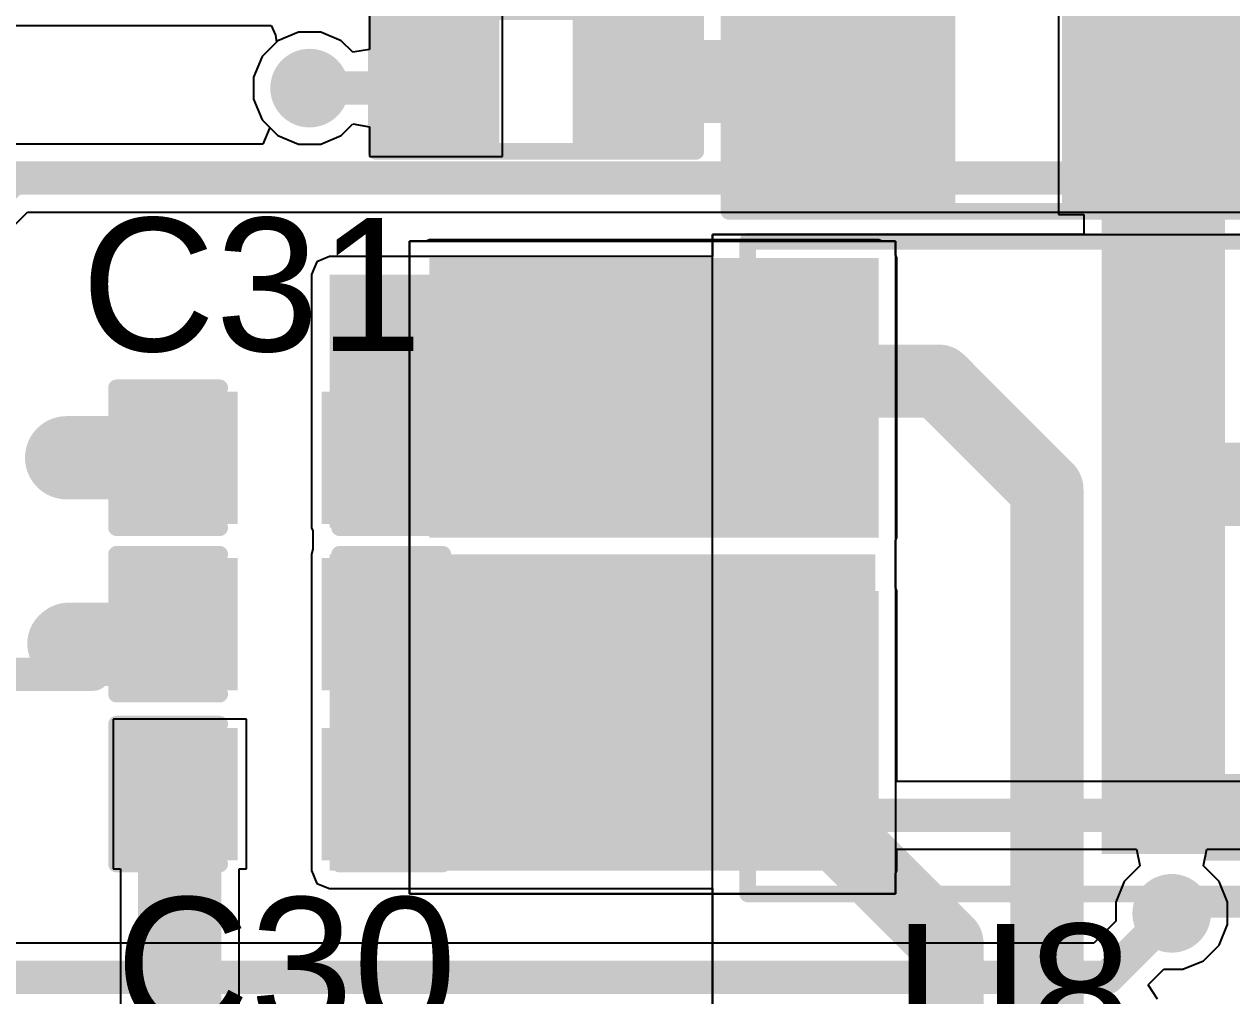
# Model space of a CAD drawing. Header units: millimetres. Extents: x -0.34 to 5.78, y -0.39 to 4.37.
# Drawn here: x 1.4253 to 1.7881, y 2.7314 to 3.0232 of the extents above; entities that cross this region are included whole.
import ezdxf

# ---------------------------------------------------------------- set-up
doc = ezdxf.new("R2010")
doc.units = ezdxf.units.MM
doc.header["$MEASUREMENT"] = 0
for name, color, linetype in [('BottomLayer', 5, 'Continuous'), ('BottomSolder', 6, 'Continuous'), ('TopLayer', 1, 'Continuous'), ('TopOverlay', 2, 'Continuous'), ('TopPaste', 8, 'Continuous'), ('TopSolder', 216, 'Continuous'), ('ViaHoleLayer', 16, 'Continuous')]:
    doc.layers.add(name, color=color, linetype=linetype)
doc.styles.add('Arial', font='', dxfattribs={"height": 0.2})
doc.styles.get('Arial').set_extended_font_data('Arial')

# ---------------------------------------------------------------- blocks, each defined once
blk = doc.blocks.new('SOIC_8_4')
at = {"layer": 'TopLayer'}
for points in [[(-0.07579, 0.08681), (-0.07579, 0.06319), (-0.13681, 0.06319), (-0.13681, 0.08681)], [(0.13681, 0.08681), (0.13681, 0.06319), (0.07579, 0.06319), (0.07579, 0.08681)], [(-0.07579, 0.03681), (-0.07579, 0.01319), (-0.13681, 0.01319), (-0.13681, 0.03681)], [(0.13681, 0.03681), (0.13681, 0.01319), (0.07579, 0.01319), (0.07579, 0.03681)], [(-0.07579, -0.01319), (-0.07579, -0.03681), (-0.13681, -0.03681), (-0.13681, -0.01319)], [(0.13681, -0.01319), (0.13681, -0.03681), (0.07579, -0.03681), (0.07579, -0.01319)], [(-0.07579, -0.06319), (-0.07579, -0.08681), (-0.13681, -0.08681), (-0.13681, -0.06319)], [(0.13681, -0.06319), (0.13681, -0.08681), (0.07579, -0.08681), (0.07579, -0.06319)]]:
    blk.add_hatch(color=1, dxfattribs=at).paths.add_polyline_path(points)
at = {"layer": 'TopOverlay'}
blk.add_hatch(color=2, dxfattribs=at).paths.add_polyline_path([(-0.072, 0.062), (-0.059, 0.062), (-0.059, 0.088), (-0.072, 0.088)])
at = {"layer": 'TopPaste'}
for points in [[(-0.07579, 0.08681), (-0.07579, 0.06319), (-0.13681, 0.06319), (-0.13681, 0.08681)], [(0.13681, 0.08681), (0.13681, 0.06319), (0.07579, 0.06319), (0.07579, 0.08681)], [(-0.07579, 0.03681), (-0.07579, 0.01319), (-0.13681, 0.01319), (-0.13681, 0.03681)], [(0.13681, 0.03681), (0.13681, 0.01319), (0.07579, 0.01319), (0.07579, 0.03681)], [(-0.07579, -0.01319), (-0.07579, -0.03681), (-0.13681, -0.03681), (-0.13681, -0.01319)], [(0.13681, -0.01319), (0.13681, -0.03681), (0.07579, -0.03681), (0.07579, -0.01319)], [(-0.07579, -0.06319), (-0.07579, -0.08681), (-0.13681, -0.08681), (-0.13681, -0.06319)], [(0.13681, -0.06319), (0.13681, -0.08681), (0.07579, -0.08681), (0.07579, -0.06319)]]:
    blk.add_hatch(color=8, dxfattribs=at).paths.add_polyline_path(points)
at = {"layer": 'TopSolder'}
for points in [[(-0.07179, 0.09081), (-0.07179, 0.05919), (-0.14081, 0.05919), (-0.14081, 0.09081)], [(0.14081, 0.09081), (0.14081, 0.05919), (0.07179, 0.05919), (0.07179, 0.09081)], [(-0.07179, 0.04081), (-0.07179, 0.00919), (-0.14081, 0.00919), (-0.14081, 0.04081)], [(0.14081, 0.04081), (0.14081, 0.00919), (0.07179, 0.00919), (0.07179, 0.04081)], [(-0.07179, -0.00919), (-0.07179, -0.04081), (-0.14081, -0.04081), (-0.14081, -0.00919)], [(0.14081, -0.00919), (0.14081, -0.04081), (0.07179, -0.04081), (0.07179, -0.00919)], [(-0.07179, -0.05919), (-0.07179, -0.09081), (-0.14081, -0.09081), (-0.14081, -0.05919)], [(0.14081, -0.05919), (0.14081, -0.09081), (0.07179, -0.09081), (0.07179, -0.05919)]]:
    blk.add_hatch(color=216, dxfattribs=at).paths.add_polyline_path(points)
at = {"layer": 'TopOverlay', "const_width": 0.005}
for points in [[(-0.07837, 0.098), (-0.07837, 0.091)], [(0.07837, 0.098), (-0.07837, 0.098)], [(0.07837, 0.098), (0.07837, 0.091)], [(-0.143, 0.075), (-0.148, 0.08)], [(-0.148, 0.08), (-0.148, 0.07)], [(-0.143, 0.075), (-0.148, 0.07)], [(-0.07837, -0.091), (-0.07837, -0.098)], [(0.07837, -0.091), (0.07837, -0.098)], [(0.07837, -0.098), (-0.07837, -0.098)]]:
    blk.add_lwpolyline(points, dxfattribs=at)
at = {"layer": 'TopOverlay', "const_width": 0.0025}
for points in [[(-0.07962, 0.098, 1), (-0.07712, 0.098, 1)], [(-0.07962, 0.098, 1), (-0.07712, 0.098, 1)], [(0.07712, 0.098, 1), (0.07962, 0.098, 1)], [(0.07712, 0.098, 1), (0.07962, 0.098, 1)], [(-0.07962, 0.091, 1), (-0.07712, 0.091, 1)], [(0.07712, 0.091, 1), (0.07962, 0.091, 1)], [(-0.14925, 0.08, 1), (-0.14675, 0.08, 1)], [(-0.14925, 0.08, 1), (-0.14675, 0.08, 1)], [(-0.14425, 0.075, 1), (-0.14175, 0.075, 1)], [(-0.14425, 0.075, 1), (-0.14175, 0.075, 1)], [(-0.14925, 0.07, 1), (-0.14675, 0.07, 1)], [(-0.14925, 0.07, 1), (-0.14675, 0.07, 1)], [(-0.07962, -0.091, 1), (-0.07712, -0.091, 1)], [(0.07712, -0.091, 1), (0.07962, -0.091, 1)], [(-0.07962, -0.098, 1), (-0.07712, -0.098, 1)], [(-0.07962, -0.098, 1), (-0.07712, -0.098, 1)], [(0.07712, -0.098, 1), (0.07962, -0.098, 1)], [(0.07712, -0.098, 1), (0.07962, -0.098, 1)]]:
    blk.add_lwpolyline(points, format="xyb", close=True, dxfattribs=at)
blk = doc.blocks.new('R___0603_48')
at = {"layer": 'TopLayer'}
for points in [[(-0.015, 0.0175), (-0.015, -0.0175), (-0.045, -0.0175), (-0.045, 0.0175)], [(0.045, 0.0175), (0.045, -0.0175), (0.015, -0.0175), (0.015, 0.0175)]]:
    blk.add_hatch(color=1, dxfattribs=at).paths.add_polyline_path(points)
at = {"layer": 'TopPaste'}
for points in [[(-0.015, 0.0175), (-0.015, -0.0175), (-0.045, -0.0175), (-0.045, 0.0175)], [(0.045, 0.0175), (0.045, -0.0175), (0.015, -0.0175), (0.015, 0.0175)]]:
    blk.add_hatch(color=8, dxfattribs=at).paths.add_polyline_path(points)
at = {"layer": 'TopSolder'}
for points in [[(-0.011, 0.0215), (-0.011, -0.0215), (-0.049, -0.0215), (-0.049, 0.0215)], [(0.049, 0.0215), (0.049, -0.0215), (0.011, -0.0215), (0.011, 0.0215)]]:
    blk.add_hatch(color=216, dxfattribs=at).paths.add_polyline_path(points)
at = {"layer": 'TopOverlay', "const_width": 0.005}
for points in [[(-0.048, 0.021), (0.048, 0.021)], [(-0.048, -0.021), (-0.048, 0.021)], [(0.048, -0.021), (0.048, 0.021)], [(-0.048, -0.021), (0.048, -0.021)]]:
    blk.add_lwpolyline(points, dxfattribs=at)
at = {"layer": 'TopOverlay', "const_width": 0.0025}
for points in [[(-0.04925, 0.021, 1), (-0.04675, 0.021, 1)], [(-0.04925, 0.021, 1), (-0.04675, 0.021, 1)], [(0.04675, 0.021, 1), (0.04925, 0.021, 1)], [(0.04675, 0.021, 1), (0.04925, 0.021, 1)], [(-0.04925, -0.021, 1), (-0.04675, -0.021, 1)], [(-0.04925, -0.021, 1), (-0.04675, -0.021, 1)], [(0.04675, -0.021, 1), (0.04925, -0.021, 1)], [(0.04675, -0.021, 1), (0.04925, -0.021, 1)]]:
    blk.add_lwpolyline(points, format="xyb", close=True, dxfattribs=at)
blk = doc.blocks.new('R___1206_50')
at = {"layer": 'TopLayer'}
for points in [[(-0.08, 0.035), (-0.02, 0.035), (-0.02, -0.035), (-0.08, -0.035)], [(0.02, 0.035), (0.08, 0.035), (0.08, -0.035), (0.02, -0.035)]]:
    blk.add_hatch(color=1, dxfattribs=at).paths.add_polyline_path(points)
at = {"layer": 'TopPaste'}
for points in [[(-0.08, 0.035), (-0.02, 0.035), (-0.02, -0.035), (-0.08, -0.035)], [(0.02, 0.035), (0.08, 0.035), (0.08, -0.035), (0.02, -0.035)]]:
    blk.add_hatch(color=8, dxfattribs=at).paths.add_polyline_path(points)
at = {"layer": 'TopSolder'}
for points in [[(-0.084, 0.039), (-0.016, 0.039), (-0.016, -0.039), (-0.084, -0.039)], [(0.016, 0.039), (0.084, 0.039), (0.084, -0.039), (0.016, -0.039)]]:
    blk.add_hatch(color=216, dxfattribs=at).paths.add_polyline_path(points)
at = {"layer": 'TopOverlay', "const_width": 0.005}
for points in [[(-0.084, -0.039), (-0.084, 0.039)], [(-0.084, 0.039), (0.084, 0.039)], [(0.084, -0.039), (0.084, 0.039)], [(-0.084, -0.039), (0.084, -0.039)]]:
    blk.add_lwpolyline(points, dxfattribs=at)
at = {"layer": 'TopOverlay', "const_width": 0.0025}
for points in [[(-0.08525, 0.039, 1), (-0.08275, 0.039, 1)], [(-0.08525, 0.039, 1), (-0.08275, 0.039, 1)], [(0.08275, 0.039, 1), (0.08525, 0.039, 1)], [(0.08275, 0.039, 1), (0.08525, 0.039, 1)], [(-0.08525, -0.039, 1), (-0.08275, -0.039, 1)], [(-0.08525, -0.039, 1), (-0.08275, -0.039, 1)], [(0.08275, -0.039, 1), (0.08525, -0.039, 1)], [(0.08275, -0.039, 1), (0.08525, -0.039, 1)]]:
    blk.add_lwpolyline(points, format="xyb", close=True, dxfattribs=at)
blk = doc.blocks.new('C___0603_119')
at = {"layer": 'TopLayer'}
for points in [[(-0.015, 0.0175), (-0.015, -0.0175), (-0.045, -0.0175), (-0.045, 0.0175)], [(0.045, 0.0175), (0.045, -0.0175), (0.015, -0.0175), (0.015, 0.0175)]]:
    blk.add_hatch(color=1, dxfattribs=at).paths.add_polyline_path(points)
at = {"layer": 'TopPaste'}
for points in [[(-0.015, 0.0175), (-0.015, -0.0175), (-0.045, -0.0175), (-0.045, 0.0175)], [(0.045, 0.0175), (0.045, -0.0175), (0.015, -0.0175), (0.015, 0.0175)]]:
    blk.add_hatch(color=8, dxfattribs=at).paths.add_polyline_path(points)
at = {"layer": 'TopSolder'}
for points in [[(-0.01264, 0.01986), (-0.01264, -0.01986), (-0.04736, -0.01986), (-0.04736, 0.01986)], [(0.04736, 0.01986), (0.04736, -0.01986), (0.01264, -0.01986), (0.01264, 0.01986)]]:
    blk.add_hatch(color=216, dxfattribs=at).paths.add_polyline_path(points)
at = {"layer": 'TopOverlay', "const_width": 0.005}
for points in [[(-0.018, 0.021), (-0.049, 0.021)], [(-0.049, 0.021), (-0.049, -0.021)], [(0.049, 0.021), (0.018, 0.021)], [(0.049, 0.021), (0.049, -0.021)], [(-0.018, -0.021), (-0.049, -0.021)], [(0.049, -0.021), (0.018, -0.021)]]:
    blk.add_lwpolyline(points, dxfattribs=at)
at = {"layer": 'TopOverlay', "const_width": 0.0025}
for points in [[(-0.05025, 0.021, 1), (-0.04775, 0.021, 1)], [(-0.05025, 0.021, 1), (-0.04775, 0.021, 1)], [(-0.01925, 0.021, 1), (-0.01675, 0.021, 1)], [(0.01675, 0.021, 1), (0.01925, 0.021, 1)], [(0.04775, 0.021, 1), (0.05025, 0.021, 1)], [(0.04775, 0.021, 1), (0.05025, 0.021, 1)], [(-0.05025, -0.021, 1), (-0.04775, -0.021, 1)], [(-0.05025, -0.021, 1), (-0.04775, -0.021, 1)], [(-0.01925, -0.021, 1), (-0.01675, -0.021, 1)], [(0.01675, -0.021, 1), (0.01925, -0.021, 1)], [(0.04775, -0.021, 1), (0.05025, -0.021, 1)], [(0.04775, -0.021, 1), (0.05025, -0.021, 1)]]:
    blk.add_lwpolyline(points, format="xyb", close=True, dxfattribs=at)
blk = doc.blocks.new('C___0603_120')
at = {"layer": 'TopLayer'}
for points in [[(-0.015, 0.0175), (-0.015, -0.0175), (-0.045, -0.0175), (-0.045, 0.0175)], [(0.045, 0.0175), (0.045, -0.0175), (0.015, -0.0175), (0.015, 0.0175)]]:
    blk.add_hatch(color=1, dxfattribs=at).paths.add_polyline_path(points)
at = {"layer": 'TopPaste'}
for points in [[(-0.015, 0.0175), (-0.015, -0.0175), (-0.045, -0.0175), (-0.045, 0.0175)], [(0.045, 0.0175), (0.045, -0.0175), (0.015, -0.0175), (0.015, 0.0175)]]:
    blk.add_hatch(color=8, dxfattribs=at).paths.add_polyline_path(points)
at = {"layer": 'TopSolder'}
for points in [[(-0.01264, 0.01986), (-0.01264, -0.01986), (-0.04736, -0.01986), (-0.04736, 0.01986)], [(0.04736, 0.01986), (0.04736, -0.01986), (0.01264, -0.01986), (0.01264, 0.01986)]]:
    blk.add_hatch(color=216, dxfattribs=at).paths.add_polyline_path(points)
at = {"layer": 'TopOverlay', "const_width": 0.005}
for points in [[(-0.049, 0.021), (-0.018, 0.021)], [(-0.049, -0.021), (-0.049, 0.021)], [(0.018, 0.021), (0.049, 0.021)], [(0.049, -0.021), (0.049, 0.021)], [(-0.049, -0.021), (-0.018, -0.021)], [(0.018, -0.021), (0.049, -0.021)]]:
    blk.add_lwpolyline(points, dxfattribs=at)
at = {"layer": 'TopOverlay', "const_width": 0.0025}
for points in [[(-0.05025, 0.021, 1), (-0.04775, 0.021, 1)], [(-0.05025, 0.021, 1), (-0.04775, 0.021, 1)], [(-0.01925, 0.021, 1), (-0.01675, 0.021, 1)], [(0.01675, 0.021, 1), (0.01925, 0.021, 1)], [(0.04775, 0.021, 1), (0.05025, 0.021, 1)], [(0.04775, 0.021, 1), (0.05025, 0.021, 1)], [(-0.05025, -0.021, 1), (-0.04775, -0.021, 1)], [(-0.05025, -0.021, 1), (-0.04775, -0.021, 1)], [(-0.01925, -0.021, 1), (-0.01675, -0.021, 1)], [(0.01675, -0.021, 1), (0.01925, -0.021, 1)], [(0.04775, -0.021, 1), (0.05025, -0.021, 1)], [(0.04775, -0.021, 1), (0.05025, -0.021, 1)]]:
    blk.add_lwpolyline(points, format="xyb", close=True, dxfattribs=at)
blk = doc.blocks.new('C___0603_122')
at = {"layer": 'TopLayer'}
for points in [[(-0.015, 0.0175), (-0.015, -0.0175), (-0.045, -0.0175), (-0.045, 0.0175)], [(0.045, 0.0175), (0.045, -0.0175), (0.015, -0.0175), (0.015, 0.0175)]]:
    blk.add_hatch(color=1, dxfattribs=at).paths.add_polyline_path(points)
at = {"layer": 'TopPaste'}
for points in [[(-0.015, 0.0175), (-0.015, -0.0175), (-0.045, -0.0175), (-0.045, 0.0175)], [(0.045, 0.0175), (0.045, -0.0175), (0.015, -0.0175), (0.015, 0.0175)]]:
    blk.add_hatch(color=8, dxfattribs=at).paths.add_polyline_path(points)
at = {"layer": 'TopSolder'}
for points in [[(-0.01264, 0.01986), (-0.01264, -0.01986), (-0.04736, -0.01986), (-0.04736, 0.01986)], [(0.04736, 0.01986), (0.04736, -0.01986), (0.01264, -0.01986), (0.01264, 0.01986)]]:
    blk.add_hatch(color=216, dxfattribs=at).paths.add_polyline_path(points)
at = {"layer": 'TopOverlay', "const_width": 0.005}
for points in [[(-0.018, 0.021), (-0.049, 0.021)], [(-0.049, 0.021), (-0.049, -0.021)], [(0.049, 0.021), (0.018, 0.021)], [(0.049, 0.021), (0.049, -0.021)], [(-0.018, -0.021), (-0.049, -0.021)], [(0.049, -0.021), (0.018, -0.021)]]:
    blk.add_lwpolyline(points, dxfattribs=at)
at = {"layer": 'TopOverlay', "const_width": 0.0025}
for points in [[(-0.05025, 0.021, 1), (-0.04775, 0.021, 1)], [(-0.05025, 0.021, 1), (-0.04775, 0.021, 1)], [(-0.01925, 0.021, 1), (-0.01675, 0.021, 1)], [(0.01675, 0.021, 1), (0.01925, 0.021, 1)], [(0.04775, 0.021, 1), (0.05025, 0.021, 1)], [(0.04775, 0.021, 1), (0.05025, 0.021, 1)], [(-0.05025, -0.021, 1), (-0.04775, -0.021, 1)], [(-0.05025, -0.021, 1), (-0.04775, -0.021, 1)], [(-0.01925, -0.021, 1), (-0.01675, -0.021, 1)], [(0.01675, -0.021, 1), (0.01925, -0.021, 1)], [(0.04775, -0.021, 1), (0.05025, -0.021, 1)], [(0.04775, -0.021, 1), (0.05025, -0.021, 1)]]:
    blk.add_lwpolyline(points, format="xyb", close=True, dxfattribs=at)

msp = doc.modelspace()

# ---------------------------------------------------------------- hatches: boundary and pattern name
at = {"layer": 'BottomLayer'}
h = msp.add_hatch(color=5, dxfattribs=at)
edge = h.paths.add_edge_path()
edge.add_arc((1.511, 3.004), 0.01181, 0, 360)
for points in [[(1.682, 2.953), (1.547, 2.953), (1.547, 2.869), (1.682, 2.869)], [(1.682, 2.853), (1.547, 2.853), (1.547, 2.769), (1.682, 2.769)]]:
    msp.add_hatch(color=5, dxfattribs=at).paths.add_polyline_path(points)
h = msp.add_hatch(color=5, dxfattribs=at)
edge = h.paths.add_edge_path()
edge.add_arc((1.563, 2.935), 0.01181, 0, 360)
h = msp.add_hatch(color=5, dxfattribs=at)
edge = h.paths.add_edge_path()
edge.add_arc((1.665, 2.935), 0.01181, 0, 360)
h = msp.add_hatch(color=5, dxfattribs=at)
edge = h.paths.add_edge_path()
edge.add_arc((1.438, 2.893), 0.01181, 0, 360)
h = msp.add_hatch(color=5, dxfattribs=at)
edge = h.paths.add_edge_path()
edge.add_arc((1.563, 2.887), 0.01181, 0, 360)
h = msp.add_hatch(color=5, dxfattribs=at)
edge = h.paths.add_edge_path()
edge.add_arc((1.665, 2.88561), 0.01181, 0, 360)
h = msp.add_hatch(color=5, dxfattribs=at)
edge = h.paths.add_edge_path()
edge.add_arc((1.438, 2.83719), 0.01181, 0, 360)
h = msp.add_hatch(color=5, dxfattribs=at)
edge = h.paths.add_edge_path()
edge.add_arc((1.563, 2.835), 0.01181, 0, 360)
h = msp.add_hatch(color=5, dxfattribs=at)
edge = h.paths.add_edge_path()
edge.add_arc((1.665, 2.835), 0.01181, 0, 360)
h = msp.add_hatch(color=5, dxfattribs=at)
edge = h.paths.add_edge_path()
edge.add_arc((1.563, 2.787), 0.01181, 0, 360)
h = msp.add_hatch(color=5, dxfattribs=at)
edge = h.paths.add_edge_path()
edge.add_arc((1.665, 2.78561), 0.01181, 0, 360)
h = msp.add_hatch(color=5, dxfattribs=at)
edge = h.paths.add_edge_path()
edge.add_arc((1.77, 2.75619), 0.01181, 0, 360)
at = {"layer": 'BottomSolder'}
h = msp.add_hatch(color=6, dxfattribs=at)
edge = h.paths.add_edge_path()
edge.add_arc((1.511, 3.004), 0.00991, 0, 360)
h = msp.add_hatch(color=6, dxfattribs=at)
edge = h.paths.add_edge_path()
edge.add_arc((1.563, 2.935), 0.00991, 0, 360)
h = msp.add_hatch(color=6, dxfattribs=at)
edge = h.paths.add_edge_path()
edge.add_arc((1.665, 2.935), 0.00991, 0, 360)
h = msp.add_hatch(color=6, dxfattribs=at)
edge = h.paths.add_edge_path()
edge.add_arc((1.438, 2.893), 0.00991, 0, 360)
h = msp.add_hatch(color=6, dxfattribs=at)
edge = h.paths.add_edge_path()
edge.add_arc((1.563, 2.887), 0.00991, 0, 360)
h = msp.add_hatch(color=6, dxfattribs=at)
edge = h.paths.add_edge_path()
edge.add_arc((1.665, 2.88561), 0.00991, 0, 360)
h = msp.add_hatch(color=6, dxfattribs=at)
edge = h.paths.add_edge_path()
edge.add_arc((1.438, 2.83719), 0.00991, 0, 360)
h = msp.add_hatch(color=6, dxfattribs=at)
edge = h.paths.add_edge_path()
edge.add_arc((1.563, 2.835), 0.00991, 0, 360)
h = msp.add_hatch(color=6, dxfattribs=at)
edge = h.paths.add_edge_path()
edge.add_arc((1.665, 2.835), 0.00991, 0, 360)
h = msp.add_hatch(color=6, dxfattribs=at)
edge = h.paths.add_edge_path()
edge.add_arc((1.563, 2.787), 0.00991, 0, 360)
h = msp.add_hatch(color=6, dxfattribs=at)
edge = h.paths.add_edge_path()
edge.add_arc((1.665, 2.78561), 0.00991, 0, 360)
h = msp.add_hatch(color=6, dxfattribs=at)
edge = h.paths.add_edge_path()
edge.add_arc((1.77, 2.75619), 0.00991, 0, 360)
at = {"layer": 'TopLayer'}
h = msp.add_hatch(color=1, dxfattribs=at)
edge = h.paths.add_edge_path()
edge.add_arc((1.511, 3.004), 0.01181, 0, 360)
for points in [[(1.749, 2.774), (1.786, 2.774), (1.786, 2.988), (1.749, 2.988)], [(1.681, 2.948), (1.517, 2.948), (1.517, 2.872), (1.681, 2.872)], [(1.681, 2.864), (1.517, 2.864), (1.517, 2.769), (1.681, 2.769)], [(1.749, 2.774), (1.859, 2.774), (1.859, 2.798), (1.749, 2.798)]]:
    msp.add_hatch(color=1, dxfattribs=at).paths.add_polyline_path(points)
h = msp.add_hatch(color=1, dxfattribs=at)
edge = h.paths.add_edge_path()
edge.add_arc((1.563, 2.935), 0.01181, 0, 360)
h = msp.add_hatch(color=1, dxfattribs=at)
edge = h.paths.add_edge_path()
edge.add_arc((1.665, 2.935), 0.01181, 0, 360)
h = msp.add_hatch(color=1, dxfattribs=at)
edge = h.paths.add_edge_path()
edge.add_arc((1.438, 2.893), 0.01181, 0, 360)
h = msp.add_hatch(color=1, dxfattribs=at)
edge = h.paths.add_edge_path()
edge.add_arc((1.563, 2.887), 0.01181, 0, 360)
h = msp.add_hatch(color=1, dxfattribs=at)
edge = h.paths.add_edge_path()
edge.add_arc((1.665, 2.88561), 0.01181, 0, 360)
h = msp.add_hatch(color=1, dxfattribs=at)
edge = h.paths.add_edge_path()
edge.add_arc((1.438, 2.83719), 0.01181, 0, 360)
h = msp.add_hatch(color=1, dxfattribs=at)
edge = h.paths.add_edge_path()
edge.add_arc((1.563, 2.835), 0.01181, 0, 360)
h = msp.add_hatch(color=1, dxfattribs=at)
edge = h.paths.add_edge_path()
edge.add_arc((1.665, 2.835), 0.01181, 0, 360)
h = msp.add_hatch(color=1, dxfattribs=at)
edge = h.paths.add_edge_path()
edge.add_arc((1.563, 2.787), 0.01181, 0, 360)
h = msp.add_hatch(color=1, dxfattribs=at)
edge = h.paths.add_edge_path()
edge.add_arc((1.665, 2.78561), 0.01181, 0, 360)
h = msp.add_hatch(color=1, dxfattribs=at)
edge = h.paths.add_edge_path()
edge.add_arc((1.77, 2.75619), 0.01181, 0, 360)
at = {"layer": 'TopSolder'}
h = msp.add_hatch(color=216, dxfattribs=at)
edge = h.paths.add_edge_path()
edge.add_arc((1.511, 3.004), 0.00991, 0, 360)
h = msp.add_hatch(color=216, dxfattribs=at)
edge = h.paths.add_edge_path()
edge.add_arc((1.563, 2.935), 0.00991, 0, 360)
h = msp.add_hatch(color=216, dxfattribs=at)
edge = h.paths.add_edge_path()
edge.add_arc((1.665, 2.935), 0.00991, 0, 360)
h = msp.add_hatch(color=216, dxfattribs=at)
edge = h.paths.add_edge_path()
edge.add_arc((1.438, 2.893), 0.00991, 0, 360)
h = msp.add_hatch(color=216, dxfattribs=at)
edge = h.paths.add_edge_path()
edge.add_arc((1.563, 2.887), 0.00991, 0, 360)
h = msp.add_hatch(color=216, dxfattribs=at)
edge = h.paths.add_edge_path()
edge.add_arc((1.665, 2.88561), 0.00991, 0, 360)
h = msp.add_hatch(color=216, dxfattribs=at)
edge = h.paths.add_edge_path()
edge.add_arc((1.438, 2.83719), 0.00991, 0, 360)
h = msp.add_hatch(color=216, dxfattribs=at)
edge = h.paths.add_edge_path()
edge.add_arc((1.563, 2.835), 0.00991, 0, 360)
h = msp.add_hatch(color=216, dxfattribs=at)
edge = h.paths.add_edge_path()
edge.add_arc((1.665, 2.835), 0.00991, 0, 360)
h = msp.add_hatch(color=216, dxfattribs=at)
edge = h.paths.add_edge_path()
edge.add_arc((1.563, 2.787), 0.00991, 0, 360)
h = msp.add_hatch(color=216, dxfattribs=at)
edge = h.paths.add_edge_path()
edge.add_arc((1.665, 2.78561), 0.00991, 0, 360)
h = msp.add_hatch(color=216, dxfattribs=at)
edge = h.paths.add_edge_path()
edge.add_arc((1.77, 2.75619), 0.00991, 0, 360)
at = {"layer": 'ViaHoleLayer'}
h = msp.add_hatch(color=16, dxfattribs=at)
edge = h.paths.add_edge_path()
edge.add_arc((1.511, 3.004), 0.00591, 0, 360)
h = msp.add_hatch(color=16, dxfattribs=at)
edge = h.paths.add_edge_path()
edge.add_arc((1.563, 2.935), 0.00591, 0, 360)
h = msp.add_hatch(color=16, dxfattribs=at)
edge = h.paths.add_edge_path()
edge.add_arc((1.665, 2.935), 0.00591, 0, 360)
h = msp.add_hatch(color=16, dxfattribs=at)
edge = h.paths.add_edge_path()
edge.add_arc((1.438, 2.893), 0.00591, 0, 360)
h = msp.add_hatch(color=16, dxfattribs=at)
edge = h.paths.add_edge_path()
edge.add_arc((1.563, 2.887), 0.00591, 0, 360)
h = msp.add_hatch(color=16, dxfattribs=at)
edge = h.paths.add_edge_path()
edge.add_arc((1.665, 2.88561), 0.00591, 0, 360)
h = msp.add_hatch(color=16, dxfattribs=at)
edge = h.paths.add_edge_path()
edge.add_arc((1.438, 2.83719), 0.00591, 0, 360)
h = msp.add_hatch(color=16, dxfattribs=at)
edge = h.paths.add_edge_path()
edge.add_arc((1.563, 2.835), 0.00591, 0, 360)
h = msp.add_hatch(color=16, dxfattribs=at)
edge = h.paths.add_edge_path()
edge.add_arc((1.665, 2.835), 0.00591, 0, 360)
h = msp.add_hatch(color=16, dxfattribs=at)
edge = h.paths.add_edge_path()
edge.add_arc((1.563, 2.787), 0.00591, 0, 360)
h = msp.add_hatch(color=16, dxfattribs=at)
edge = h.paths.add_edge_path()
edge.add_arc((1.665, 2.78561), 0.00591, 0, 360)
h = msp.add_hatch(color=16, dxfattribs=at)
edge = h.paths.add_edge_path()
edge.add_arc((1.77, 2.75619), 0.00591, 0, 360)

# ---------------------------------------------------------------- linework, layer by layer
at = {"layer": 'BottomLayer'}
for p, q in [((1.36722, 3.0228), (1.4995, 3.0228)), ((1.4995, 3.0228), (1.50077, 3.01989)), ((1.50077, 3.01989), (1.50103, 3.0178)), ((1.50103, 3.0178), (1.49675, 3.01352)), ((1.49675, 3.01352), (1.49419, 3.00734)), ((1.49419, 3.00734), (1.49419, 3.00066)), ((1.49419, 3.00066), (1.49675, 2.99448)), ((1.49675, 2.99448), (1.49903, 2.9922)), ((1.49903, 2.9922), (1.49696, 2.9872)), ((1.49696, 2.9872), (1.422, 2.9872)), ((1.39581, 2.93639), (1.42622, 2.9668)), ((1.42622, 2.9668), (1.88162, 2.9668)), ((1.541, 2.762), (1.541, 2.958)), ((1.541, 2.958), (1.687, 2.958)), ((1.54601, 2.958), (1.541, 2.958)), ((1.541, 2.958), (1.541, 2.762)), ((1.547, 2.95841), (1.54601, 2.958)), ((1.682, 2.95841), (1.547, 2.95841)), ((1.68299, 2.958), (1.682, 2.95841)), ((1.687, 2.958), (1.68299, 2.958)), ((1.687, 2.958), (1.687, 2.762)), ((1.687, 2.95399), (1.687, 2.958)), ((1.68741, 2.953), (1.687, 2.95399)), ((1.68741, 2.869), (1.68741, 2.953)), ((1.687, 2.86801), (1.68741, 2.869)), ((1.687, 2.85399), (1.687, 2.86801)), ((1.68741, 2.853), (1.687, 2.85399)), ((1.68741, 2.7958), (1.68741, 2.853)), ((1.91939, 2.7958), (1.68741, 2.7958)), ((1.68741, 2.769), (1.68741, 2.77541)), ((1.68741, 2.77541), (1.75941, 2.77541)), ((1.75941, 2.77541), (1.76045, 2.77059)), ((1.77955, 2.77059), (1.78059, 2.77541)), ((1.78059, 2.77541), (1.91517, 2.77541)), ((1.687, 2.76801), (1.68741, 2.769)), ((1.76045, 2.77041), (1.75575, 2.76571)), ((1.76045, 2.77059), (1.76045, 2.77041)), ((1.77955, 2.77041), (1.77955, 2.77059)), ((1.78425, 2.76571), (1.77955, 2.77041)), ((1.687, 2.762), (1.687, 2.76801)), ((1.75575, 2.76571), (1.75319, 2.75953)), ((1.78681, 2.75953), (1.78425, 2.76571)), ((1.682, 2.762), (1.541, 2.762)), ((1.541, 2.762), (1.687, 2.762)), ((1.687, 2.762), (1.681, 2.762)), ((1.681, 2.762), (1.682, 2.762)), ((1.75319, 2.75953), (1.75319, 2.7538)), ((1.78681, 2.75285), (1.78681, 2.75953)), ((1.75319, 2.7538), (1.74659, 2.7472)), ((1.78425, 2.74667), (1.78681, 2.75285)), ((1.74659, 2.7472), (1.407, 2.7472)), ((1.77952, 2.74194), (1.78425, 2.74667)), ((1.7629, 2.73467), (1.76761, 2.73938)), ((1.76761, 2.73938), (1.77334, 2.73938)), ((1.77334, 2.73938), (1.77952, 2.74194)), ((1.76573, 2.73043), (1.7629, 2.73467))]:
    msp.add_line(p, q, dxfattribs=at)
at = {"layer": 'BottomLayer', "const_width": 0.01}
for points in [[(1.379, 2.934), (1.422, 2.977)], [(1.422, 2.977), (1.88585, 2.977)], [(1.664, 2.78561), (1.91939, 2.78561)], [(1.75081, 2.737), (1.77, 2.75619)], [(1.407, 2.737), (1.75081, 2.737)]]:
    msp.add_lwpolyline(points, dxfattribs=at)
at = {"layer": 'BottomLayer', "const_width": 0.005}
for points in [[(1.4195, 2.977, 1), (1.4245, 2.977, 1)], [(1.4195, 2.977, 1), (1.4245, 2.977, 1)], [(1.6615, 2.78561, 1), (1.6665, 2.78561, 1)], [(1.7675, 2.75619, 1), (1.7725, 2.75619, 1)], [(1.74831, 2.737, 1), (1.75331, 2.737, 1)], [(1.74831, 2.737, 1), (1.75331, 2.737, 1)]]:
    msp.add_lwpolyline(points, format="xyb", close=True, dxfattribs=at)
at = {"layer": 'TopLayer'}
for p, q in [((1.736, 3.046), (1.736, 2.966)), ((1.529, 3.0285), (1.529, 3.01559)), ((1.569, 2.9835), (1.569, 3.0285)), ((1.50766, 3.02081), (1.50148, 3.01825)), ((1.51434, 3.02081), (1.50766, 3.02081)), ((1.52052, 3.01825), (1.51434, 3.02081)), ((1.50148, 3.01825), (1.49675, 3.01352)), ((1.524, 3.01477), (1.52052, 3.01825)), ((1.529, 3.01559), (1.524, 3.01477)), ((1.49675, 3.01352), (1.49419, 3.00734)), ((1.49419, 3.00734), (1.49419, 3.00066)), ((1.49419, 3.00066), (1.49675, 2.99448)), ((1.49675, 2.99448), (1.50148, 2.98975)), ((1.50148, 2.98975), (1.50766, 2.98719)), ((1.51434, 2.98719), (1.52052, 2.98975)), ((1.52052, 2.98975), (1.524, 2.99323)), ((1.524, 2.99323), (1.529, 2.99241)), ((1.529, 2.99241), (1.529, 2.9835)), ((1.50766, 2.98719), (1.51434, 2.98719)), ((1.529, 2.9835), (1.569, 2.9835)), ((1.736, 2.966), (1.74359, 2.966)), ((1.74359, 2.966), (1.74359, 2.96)), ((1.632, 2.497), (1.632, 2.96)), ((1.632, 2.96), (1.809, 2.96)), ((1.74359, 2.96), (1.632, 2.96)), ((1.632, 2.96), (1.632, 2.95341)), ((1.517, 2.95341), (1.51317, 2.95183)), ((1.632, 2.95341), (1.517, 2.95341)), ((1.51317, 2.95183), (1.51159, 2.948)), ((1.51159, 2.948), (1.51159, 2.872)), ((1.51159, 2.872), (1.512, 2.87101)), ((1.512, 2.87101), (1.512, 2.8705)), ((1.512, 2.8705), (1.512, 2.8705)), ((1.512, 2.8705), (1.51201, 2.87028)), ((1.51201, 2.87028), (1.512, 2.8655)), ((1.512, 2.8655), (1.51159, 2.864)), ((1.51159, 2.864), (1.51159, 2.86062)), ((1.51159, 2.86062), (1.51159, 2.769)), ((1.492, 2.8145), (1.452, 2.8145)), ((1.452, 2.8145), (1.452, 2.7695)), ((1.492, 2.7695), (1.492, 2.8145)), ((1.452, 2.7695), (1.45416, 2.7695)), ((1.45416, 2.7695), (1.45416, 2.648)), ((1.48984, 2.648), (1.48984, 2.7695)), ((1.48984, 2.7695), (1.492, 2.7695)), ((1.51159, 2.769), (1.51317, 2.76517)), ((1.51317, 2.76517), (1.517, 2.76359)), ((1.517, 2.76359), (1.632, 2.76359)), ((1.632, 2.76359), (1.632, 2.68941))]:
    msp.add_line(p, q, dxfattribs=at)
for points, const_width in [([(1.67, 3.007), (1.67, 3.062)], 0.025), ([(1.67, 3.007), (1.671, 3.006)], 0.025), ([(1.609, 3.006), (1.671, 3.006)], 0.025), ([(1.771, 2.904), (1.771, 3.006)], 0.012), ([(1.511, 3.004), (1.547, 3.004)], 0.01), ([(1.547, 3.004), (1.549, 3.006)], 0.01), ([(1.6685, 2.916), (1.7, 2.916)], 0.022), ([(1.7, 2.916), (1.7325, 2.8835)], 0.022), ([(1.766, 2.899), (1.771, 2.904)], 0.012), ([(1.438, 2.893), (1.472, 2.893)], 0.025), ([(1.766, 2.875), (1.766, 2.899)], 0.012), ([(1.768, 2.885), (1.8273, 2.885)], 0.025), ([(1.7325, 2.6595), (1.7325, 2.8835)], 0.022), ([(1.764, 2.873), (1.766, 2.875)], 0.012), ([(1.764, 2.807), (1.764, 2.873)], 0.012), ([(1.43881, 2.837), (1.4695, 2.837)], 0.025), ([(1.764, 2.807), (1.77, 2.801)], 0.012), ([(1.472, 2.648), (1.472, 2.792)], 0.025), ([(1.6685, 2.78111), (1.7025, 2.74711)], 0.022), ([(1.77652, 2.75889), (2.14252, 2.75889)], 0.008), ([(1.7025, 2.5645), (1.7025, 2.74711)], 0.022)]:
    msp.add_lwpolyline(points, dxfattribs=dict(at, const_width=const_width))
for points, const_width in [([(1.66375, 3.007, 1), (1.67625, 3.007, 1)], 0.0125), ([(1.66375, 3.007, 1), (1.67625, 3.007, 1)], 0.0125), ([(1.60275, 3.006, 1), (1.61525, 3.006, 1)], 0.0125), ([(1.66475, 3.006, 1), (1.67725, 3.006, 1)], 0.0125), ([(1.66475, 3.006, 1), (1.67725, 3.006, 1)], 0.0125), ([(1.768, 3.006, 1), (1.774, 3.006, 1)], 0.006), ([(1.5085, 3.004, 1), (1.5135, 3.004, 1)], 0.005), ([(1.5445, 3.004, 1), (1.5495, 3.004, 1)], 0.005), ([(1.5445, 3.004, 1), (1.5495, 3.004, 1)], 0.005), ([(1.5465, 3.006, 1), (1.5515, 3.006, 1)], 0.005), ([(1.663, 2.916, 1), (1.674, 2.916, 1)], 0.011), ([(1.6945, 2.916, 1), (1.7055, 2.916, 1)], 0.011), ([(1.6945, 2.916, 1), (1.7055, 2.916, 1)], 0.011), ([(1.768, 2.904, 1), (1.774, 2.904, 1)], 0.006), ([(1.768, 2.904, 1), (1.774, 2.904, 1)], 0.006), ([(1.43175, 2.893, 1), (1.44425, 2.893, 1)], 0.0125), ([(1.46575, 2.893, 1), (1.47825, 2.893, 1)], 0.0125), ([(1.763, 2.899, 1), (1.769, 2.899, 1)], 0.006), ([(1.763, 2.899, 1), (1.769, 2.899, 1)], 0.006), ([(1.76175, 2.885, 1), (1.77425, 2.885, 1)], 0.0125), ([(1.727, 2.8835, 1), (1.738, 2.8835, 1)], 0.011), ([(1.727, 2.8835, 1), (1.738, 2.8835, 1)], 0.011), ([(1.763, 2.875, 1), (1.769, 2.875, 1)], 0.006), ([(1.763, 2.875, 1), (1.769, 2.875, 1)], 0.006), ([(1.761, 2.873, 1), (1.767, 2.873, 1)], 0.006), ([(1.761, 2.873, 1), (1.767, 2.873, 1)], 0.006), ([(1.43256, 2.837, 1), (1.44506, 2.837, 1)], 0.0125), ([(1.46325, 2.837, 1), (1.47575, 2.837, 1)], 0.0125), ([(1.761, 2.807, 1), (1.767, 2.807, 1)], 0.006), ([(1.761, 2.807, 1), (1.767, 2.807, 1)], 0.006), ([(1.767, 2.801, 1), (1.773, 2.801, 1)], 0.006), ([(1.46575, 2.792, 1), (1.47825, 2.792, 1)], 0.0125), ([(1.663, 2.78111, 1), (1.674, 2.78111, 1)], 0.011), ([(1.77452, 2.75889, 1), (1.77852, 2.75889, 1)], 0.004), ([(1.77452, 2.75889, 1), (1.77852, 2.75889, 1)], 0.004), ([(1.697, 2.74711, 1), (1.708, 2.74711, 1)], 0.011), ([(1.697, 2.74711, 1), (1.708, 2.74711, 1)], 0.011), ([(1.768, 2.75619, 1), (1.772, 2.75619, 1)], 0.004)]:
    msp.add_lwpolyline(points, format="xyb", close=True, dxfattribs=dict(at, const_width=const_width))
at = {"layer": 'TopLayer', "const_width": 0.008}
msp.add_lwpolyline([(1.77, 2.75619, -0.198912), (1.77652, 2.75889)], format="xyb", dxfattribs=at)
at = {"layer": 'TopOverlay', "const_width": 0.01}
msp.add_lwpolyline([(1.416, 2.828), (1.446, 2.828)], dxfattribs=at)
at = {"layer": 'TopOverlay', "const_width": 0.005}
msp.add_lwpolyline([(1.4435, 2.828, 1), (1.4485, 2.828, 1)], format="xyb", close=True, dxfattribs=at)

# ---------------------------------------------------------------- block references
for name, p in [('R___1206_50', (1.721, 3.006)), ('R___0603_48', (1.579, 3.006)), ('C___0603_120', (1.502, 2.792))]:
    msp.add_blockref(name, p)
at = {"rotation": 180}
for name, p in [('SOIC_8_4', (1.721, 2.86)), ('C___0603_119', (1.502, 2.893)), ('C___0603_122', (1.502, 2.843))]:
    msp.add_blockref(name, p, dxfattribs=at)

# ---------------------------------------------------------------- texts
at = {"layer": 'TopOverlay', "style": 'Arial'}
for s, p in [('C31', (1.44235, 2.92501)), ('C30', (1.45268, 2.72101)), ('U8', (1.68668, 2.71301))]:
    msp.add_text(s, height=0.04, dxfattribs=at).set_placement(p)

doc.saveas('drawing.dxf')
